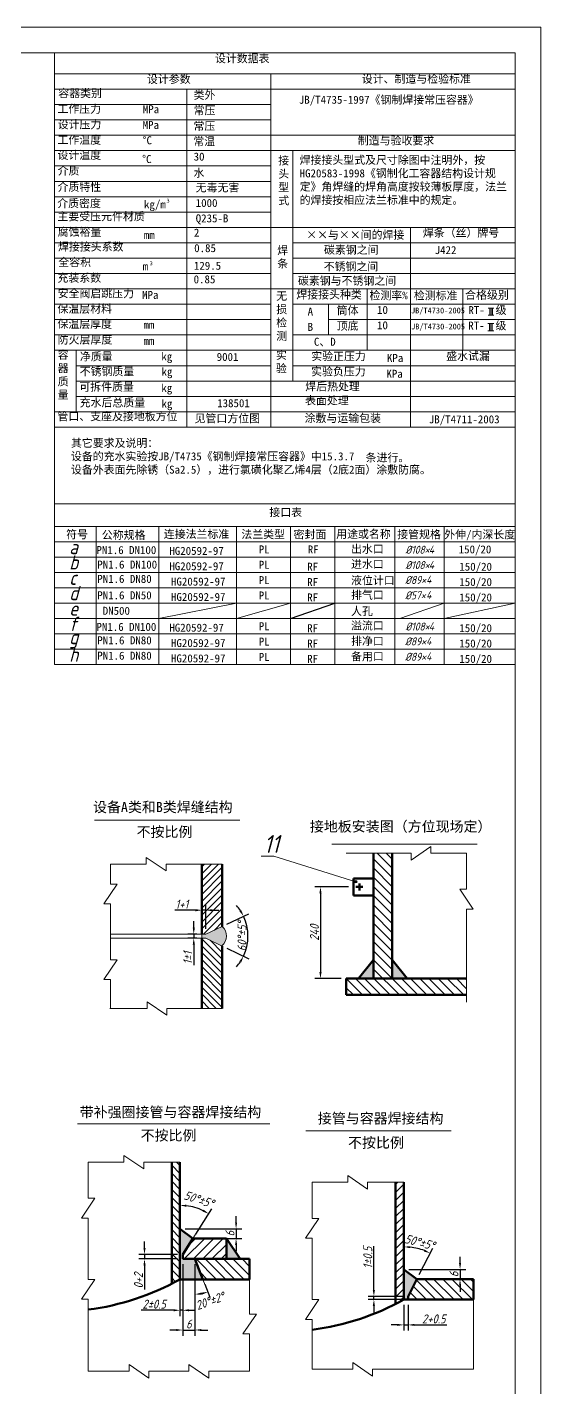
# Model space of a CAD drawing. Header units: millimetres. Extents: x -11680 to 200, y -200 to 16620.
# Drawn here: x -3813 to 200, y 5991 to 16620 of the extents above; entities that cross this region are included whole.
import ezdxf

# ---------------------------------------------------------------- set-up
doc = ezdxf.new("R2010")
doc.units = ezdxf.units.MM
doc.linetypes.add('ACAD_ISO04W100', pattern=[30, 24, -3, 0, -3])
for name, color, linetype, lineweight in [('标注', 7, 'Continuous', 18), ('粗实线', 4, 'Continuous', 70), ('细实线', 7, 'Continuous', 18)]:
    doc.layers.add(name, color=color, linetype=linetype, lineweight=lineweight)
doc.layers.add('点划线', color=1, linetype='ACAD_ISO04W100')
doc.styles.add('GB', font='gbeitc.shx', dxfattribs={"bigfont": 'gbcbig.shx'})
doc.styles.get("Standard").update_dxf_attribs({"font": 'SIMFANG.TTF'})
doc.dimstyles.new('GB$0', dxfattribs={"dimscale": 20, "dimtxt": 3.5, "dimasz": 2.5, "dimexe": 2.25, "dimexo": 2, "dimtad": 1, "dimdec": 0, "dimtxsty": 'GB', "dimcen": 2.5, "dimadec": 0, "dimazin": 0, "dimtfac": 1, "dimtdec": 0, "dimtmove": 0, "dimatfit": 3, "dimfxl": 0, "dimarcsym": 0})
doc.dimstyles.new('GB$2', dxfattribs={"dimscale": 20, "dimtxt": 3.5, "dimasz": 2.5, "dimexe": 2.25, "dimexo": 2, "dimtad": 1, "dimdec": 0, "dimtxsty": 'GB', "dimcen": 2.5, "dimadec": 0, "dimazin": 0, "dimtfac": 1, "dimtdec": 0, "dimtmove": 0, "dimatfit": 3, "dimfxl": 0, "dimarcsym": 0})

# ---------------------------------------------------------------- blocks, each defined once
blk = doc.blocks.new('HGCAD#HGTFTK~A1Z~HGCAD图框')
at = {"layer": '细实线', "color": 7}
blk.add_lwpolyline([(10, -10), (-584, -10), (-584, 831), (10, 831)], close=True, dxfattribs=at)
at = {"layer": '细实线', "color": 2}
blk.add_lwpolyline([(0, 0), (-559, 0), (-559, 821), (0, 821)], close=True, dxfattribs=at)
blk = doc.blocks.new('*D39')
at = {"layer": 'Defpoints', "color": 0}
for p in [(-2417, 9722), (-2449, 9535), (-2417, 9535)]:
    blk.add_point(p, dxfattribs=at)
at = {"layer": '标注', "color": 0, "lineweight": -2}
for p, q in [((-2499, 9722), (-2660, 9722)), ((-2449, 9575), (-2449, 9767)), ((-2417, 9722), (-2449, 9722)), ((-2417, 9575), (-2417, 9767)), ((-2367, 9722), (-2317, 9722))]:
    blk.add_line(p, q, dxfattribs=at)
at = {"layer": '标注', "color": 0}
for points in [[(-2499, 9730), (-2499, 9713), (-2449, 9722)], [(-2367, 9730), (-2367, 9713), (-2417, 9722)]]:
    blk.add_solid(points, dxfattribs=at)
at = {"layer": '标注', "color": 0, "insert": (-2605, 9769), "char_height": 70, "attachment_point": 5, "style": 'GB'}
blk.add_mtext('1+1', dxfattribs=at)
blk = doc.blocks.new('*D40')
at = {"layer": 'Defpoints', "color": 0}
for p in [(-2512, 9503), (-2449, 9535), (-2449, 9503)]:
    blk.add_point(p, dxfattribs=at)
at = {"layer": '标注', "color": 0, "lineweight": -2}
for p, q in [((-2512, 9585), (-2512, 9635)), ((-2489, 9535), (-2557, 9535)), ((-2489, 9503), (-2557, 9503)), ((-2512, 9535), (-2512, 9503)), ((-2512, 9453), (-2512, 9293))]:
    blk.add_line(p, q, dxfattribs=at)
at = {"layer": '标注', "color": 0}
for points in [[(-2520, 9585), (-2503, 9585), (-2512, 9535)], [(-2520, 9453), (-2503, 9453), (-2512, 9503)]]:
    blk.add_solid(points, dxfattribs=at)
at = {"layer": '标注', "color": 0, "insert": (-2559, 9348), "char_height": 70, "attachment_point": 5, "rotation": 90, "style": 'GB'}
blk.add_mtext('1%%P1', dxfattribs=at)
blk = doc.blocks.new('*D41')
at = {"layer": 'Defpoints', "color": 0}
for p in [(-2289, 9596), (-2417, 9535), (-2417, 9503), (-2092, 9465), (-2289, 9442)]:
    blk.add_point(p, dxfattribs=at)
at = {"layer": '标注', "color": 0, "lineweight": -2}
for p, q in [((-2253, 9613), (-2082, 9694)), ((-2253, 9424), (-2082, 9343))]:
    blk.add_line(p, q, dxfattribs=at)
for start, end in [(33.3695, 41.2729), (334.534, 25.466), (318.7271, 326.6305)]:
    blk.add_arc((-2451, 9519), 363, start, end, dxfattribs=at)
at = {"layer": '标注', "color": 0}
for points in [[(-2140, 9722), (-2155, 9714), (-2123, 9675)], [(-2155, 9323), (-2140, 9315), (-2123, 9363)]]:
    blk.add_solid(points, dxfattribs=at)
at = {"layer": '标注', "color": 0, "insert": (-2135, 9519), "char_height": 70, "attachment_point": 5, "rotation": 90, "style": 'GB'}
blk.add_mtext('60%%d%%p5%%D', dxfattribs=at)
blk = doc.blocks.new('*D42')
at = {"layer": 'Defpoints', "color": 0}
for p in [(-870, 6915), (-768, 6840), (-431, 6840)]:
    blk.add_point(p, dxfattribs=at)
at = {"layer": '标注', "color": 0, "lineweight": -2}
for p, q in [((-830, 6915), (-386, 6915)), ((-431, 6965), (-431, 7015)), ((-431, 6915), (-431, 6840)), ((-728, 6840), (-386, 6840)), ((-431, 6790), (-431, 6740))]:
    blk.add_line(p, q, dxfattribs=at)
at = {"layer": '标注', "color": 0}
for points in [[(-439, 6965), (-423, 6965), (-431, 6915)], [(-439, 6790), (-423, 6790), (-431, 6840)]]:
    blk.add_solid(points, dxfattribs=at)
at = {"layer": '标注', "color": 0, "insert": (-479, 6877), "char_height": 70, "attachment_point": 5, "rotation": 90, "style": 'GB'}
blk.add_mtext('6', dxfattribs=at)
blk = doc.blocks.new('*D43')
at = {"layer": 'Defpoints', "color": 0}
for p in [(-870, 6680), (-837, 6680), (-837, 6482)]:
    blk.add_point(p, dxfattribs=at)
at = {"layer": '标注', "color": 0, "lineweight": -2}
for p, q in [((-870, 6640), (-870, 6437)), ((-837, 6640), (-837, 6437)), ((-920, 6482), (-970, 6482)), ((-870, 6482), (-837, 6482)), ((-787, 6482), (-535, 6482))]:
    blk.add_line(p, q, dxfattribs=at)
at = {"layer": '标注', "color": 0}
for points in [[(-920, 6490), (-920, 6474), (-870, 6482)], [(-787, 6490), (-787, 6474), (-837, 6482)]]:
    blk.add_solid(points, dxfattribs=at)
at = {"layer": '标注', "color": 0, "insert": (-636, 6529), "char_height": 70, "attachment_point": 5, "style": 'GB'}
blk.add_mtext('2+0.5', dxfattribs=at)
blk = doc.blocks.new('*D44')
at = {"layer": 'Defpoints', "color": 0}
for p in [(-1104, 6705), (-837, 6705), (-837, 6680)]:
    blk.add_point(p, dxfattribs=at)
at = {"layer": '标注', "color": 0, "lineweight": -2}
for p, q in [((-1104, 6755), (-1104, 7096)), ((-877, 6705), (-1149, 6705)), ((-1104, 6680), (-1104, 6705)), ((-877, 6680), (-1149, 6680)), ((-1104, 6630), (-1104, 6580))]:
    blk.add_line(p, q, dxfattribs=at)
at = {"layer": '标注', "color": 0}
for points in [[(-1113, 6755), (-1096, 6755), (-1104, 6705)], [(-1113, 6630), (-1096, 6630), (-1104, 6680)]]:
    blk.add_solid(points, dxfattribs=at)
at = {"layer": '标注', "color": 0, "insert": (-1152, 7007), "char_height": 70, "attachment_point": 5, "rotation": 90, "style": 'GB'}
blk.add_mtext('1%%p0.5', dxfattribs=at)
blk = doc.blocks.new('*D45')
at = {"layer": 'Defpoints', "color": 0}
for p in [(-870, 7597), (-799, 7086), (-768, 6840), (-837, 6705), (-870, 6680)]:
    blk.add_point(p, dxfattribs=at)
at = {"layer": '标注', "color": 0, "lineweight": -2}
blk.add_line((-750, 6876), (-643, 7082), dxfattribs=at)
blk.add_arc((-870, 6641), 451, 69.1199, 83.6415, dxfattribs=at)
at = {"layer": '标注', "color": 0}
for points in [[(-821, 7081), (-820, 7097), (-870, 7092)], [(-706, 7070), (-713, 7055), (-664, 7042)]]:
    blk.add_solid(points, dxfattribs=at)
at = {"layer": '标注', "color": 0, "insert": (-746, 7128), "char_height": 70, "attachment_point": 5, "rotation": 345.7297, "style": 'GB'}
blk.add_mtext('50%%d%%p5%%D', dxfattribs=at)
blk = doc.blocks.new('*D46')
at = {"layer": 'Defpoints', "color": 0}
for p in [(-2620, 6997), (-2598, 6997), (-2620, 6596)]:
    blk.add_point(p, dxfattribs=at)
at = {"layer": '标注', "color": 0, "lineweight": -2}
for p, q in [((-2620, 6957), (-2620, 6551)), ((-2598, 6957), (-2598, 6551)), ((-2670, 6596), (-2922, 6596)), ((-2598, 6596), (-2620, 6596)), ((-2548, 6596), (-2498, 6596))]:
    blk.add_line(p, q, dxfattribs=at)
at = {"layer": '标注', "color": 0}
for points in [[(-2670, 6605), (-2670, 6588), (-2620, 6596)], [(-2548, 6605), (-2548, 6588), (-2598, 6596)]]:
    blk.add_solid(points, dxfattribs=at)
at = {"layer": '标注', "color": 0, "insert": (-2821, 6644), "char_height": 70, "attachment_point": 5, "style": 'GB'}
blk.add_mtext('2%%p0.5', dxfattribs=at)
blk = doc.blocks.new('*D47')
at = {"layer": 'Defpoints', "color": 0}
for p in [(-2598, 6997), (-2503, 6997), (-2503, 6442)]:
    blk.add_point(p, dxfattribs=at)
at = {"layer": '标注', "color": 0, "lineweight": -2}
for p, q in [((-2598, 6957), (-2598, 6397)), ((-2503, 6957), (-2503, 6397)), ((-2648, 6442), (-2698, 6442)), ((-2598, 6442), (-2503, 6442)), ((-2453, 6442), (-2403, 6442))]:
    blk.add_line(p, q, dxfattribs=at)
at = {"layer": '标注', "color": 0}
for points in [[(-2648, 6450), (-2648, 6434), (-2598, 6442)], [(-2453, 6450), (-2453, 6434), (-2503, 6442)]]:
    blk.add_solid(points, dxfattribs=at)
at = {"layer": '标注', "color": 0, "insert": (-2550, 6489), "char_height": 70, "attachment_point": 5, "style": 'GB'}
blk.add_mtext('6', dxfattribs=at)
blk = doc.blocks.new('*D48')
at = {"layer": 'Defpoints', "color": 0}
for p in [(-2620, 7232), (-2518, 7157), (-2181, 7157)]:
    blk.add_point(p, dxfattribs=at)
at = {"layer": '标注', "color": 0, "lineweight": -2}
for p, q in [((-2580, 7232), (-2136, 7232)), ((-2181, 7282), (-2181, 7332)), ((-2181, 7232), (-2181, 7157)), ((-2478, 7157), (-2136, 7157)), ((-2181, 7107), (-2181, 7057))]:
    blk.add_line(p, q, dxfattribs=at)
at = {"layer": '标注', "color": 0}
for points in [[(-2189, 7282), (-2173, 7282), (-2181, 7232)], [(-2189, 7107), (-2173, 7107), (-2181, 7157)]]:
    blk.add_solid(points, dxfattribs=at)
at = {"layer": '标注', "color": 0, "insert": (-2229, 7195), "char_height": 70, "attachment_point": 5, "rotation": 90, "style": 'GB'}
blk.add_mtext('6', dxfattribs=at)
blk = doc.blocks.new('*D36')
at = {"layer": 'Defpoints', "color": 0}
for p in [(-2598, 7033), (-2897, 6997), (-2598, 6997)]:
    blk.add_point(p, dxfattribs=at)
at = {"layer": '标注', "color": 0, "lineweight": -2}
for p, q in [((-2897, 7083), (-2897, 7133)), ((-2638, 7033), (-2942, 7033)), ((-2897, 7033), (-2897, 6997)), ((-2638, 6997), (-2942, 6997)), ((-2897, 6947), (-2897, 6759))]:
    blk.add_line(p, q, dxfattribs=at)
at = {"layer": '标注', "color": 0}
for points in [[(-2905, 7083), (-2888, 7083), (-2897, 7033)], [(-2905, 6947), (-2888, 6947), (-2897, 6997)]]:
    blk.add_solid(points, dxfattribs=at)
at = {"layer": '标注', "color": 0, "insert": (-2944, 6828), "char_height": 70, "attachment_point": 5, "rotation": 90, "style": 'GB'}
blk.add_mtext('0+2', dxfattribs=at)
blk = doc.blocks.new('*D37')
at = {"layer": 'Defpoints', "color": 0}
for p in [(-2620, 7754), (-2541, 7409), (-2518, 7157), (-2598, 7033), (-2620, 6837)]:
    blk.add_point(p, dxfattribs=at)
at = {"layer": '标注', "color": 0, "lineweight": -2}
blk.add_line((-2496, 7191), (-2370, 7388), dxfattribs=at)
blk.add_arc((-2620, 6997), 419, 64.2348, 83.155, dxfattribs=at)
at = {"layer": '标注', "color": 0}
for points in [[(-2571, 7405), (-2570, 7421), (-2620, 7416)], [(-2434, 7382), (-2442, 7367), (-2395, 7350)]]:
    blk.add_solid(points, dxfattribs=at)
at = {"layer": '标注', "color": 0, "insert": (-2472, 7463), "char_height": 70, "attachment_point": 5, "rotation": 342.3201, "style": 'GB'}
blk.add_mtext('50%%d%%p5%%d', dxfattribs=at)
blk = doc.blocks.new('*D38')
at = {"layer": 'Defpoints', "color": 0}
for p in [(-2503, 6997), (-2503, 6997), (-2440, 6837), (-2503, 6785), (-2468, 6723)]:
    blk.add_point(p, dxfattribs=at)
at = {"layer": '标注', "color": 0, "lineweight": -2}
for p, q in [((-2503, 6745), (-2503, 6676)), ((-2425, 6800), (-2385, 6698))]:
    blk.add_line(p, q, dxfattribs=at)
blk.add_arc((-2503, 6997), 276, 280.3758, 281.2177, dxfattribs=at)
at = {"layer": '标注', "color": 0}
for points in [[(-2453, 6717), (-2454, 6734), (-2503, 6721)], [(-2452, 6734), (-2447, 6718), (-2401, 6740)]]:
    blk.add_solid(points, dxfattribs=at)
at = {"layer": '标注', "color": 0, "insert": (-2384, 6669), "char_height": 70, "attachment_point": 5, "rotation": 19.9336, "style": 'GB'}
blk.add_mtext('20%%d%%p2%%D', dxfattribs=at)
blk = doc.blocks.new('*D49')
at = {"layer": 'Defpoints', "color": 0}
for p in [(-1262, 9904), (-1522, 9188), (-1320, 9188)]:
    blk.add_point(p, dxfattribs=at)
at = {"layer": '标注', "color": 0, "lineweight": -2}
for p, q in [((-1302, 9904), (-1567, 9904)), ((-1522, 9854), (-1522, 9238)), ((-1360, 9188), (-1567, 9188))]:
    blk.add_line(p, q, dxfattribs=at)
at = {"layer": '标注', "color": 0}
for points in [[(-1530, 9854), (-1513, 9854), (-1522, 9904)], [(-1530, 9238), (-1513, 9238), (-1522, 9188)]]:
    blk.add_solid(points, dxfattribs=at)
at = {"layer": '标注', "color": 0, "insert": (-1569, 9546), "char_height": 70, "attachment_point": 5, "rotation": 90, "style": 'GB'}
blk.add_mtext('240', dxfattribs=at)

msp = doc.modelspace()

# ---------------------------------------------------------------- hatches: boundary and pattern name
h = msp.add_hatch()
h.set_pattern_fill('ANSI31', color=256, scale=16, angle=90, style=0)
h.set_pattern_definition([(135, (13415.753, 80374.304), (-35.921024, -35.921024), [])])
h.paths.add_polyline_path([(-960.7, 10168), (-1107.1, 10168), (-1107.1, 9187.7), (-960.7, 9187.7)])
h.paths.add_polyline_path([(-1319.9, 9187.7), (-1319.9, 9059.7), (-379.3, 9059.7), (-379.3, 9187.7)])
h = msp.add_hatch(color=256)
h.paths.add_polyline_path([(-1107.1, 9334.5), (-1224.1, 9187.7), (-1107.1, 9187.7)])
h.paths.add_polyline_path([(-960.7, 9187.7), (-843.7, 9187.7), (-960.7, 9334.5)])
h = msp.add_hatch()
h.set_pattern_fill('ANSI31', color=256, scale=14, angle=90, style=0)
h.set_pattern_definition([(135, (16724.486, 75950.18), (-31.430896, -31.430896), [])])
h.paths.add_polyline_path([(-2684.3, 6803.2, 0.0090551), (-2620.3, 6837.3), (-2620.3, 7754.3), (-2684.3, 7754.3)])
h = msp.add_hatch()
h.set_pattern_fill('ANSI31', color=256, scale=14, style=0)
h.set_pattern_definition([(45, (16085.18, 75894.25), (-31.430896, 31.430896), [])])
h.paths.add_polyline_path([(-934.2, 6645.8, 0.0090551), (-870.2, 6679.9), (-870.2, 7596.9), (-934.2, 7596.9)])
h = msp.add_hatch()
h.set_pattern_fill('ANSI31', color=256, scale=16, style=0)
h.set_pattern_definition([(45, (16724.486, 75950.18), (-35.921024, 35.921024), [])])
h.paths.add_polyline_path([(-2256.1, 6997.3), (-2256.1, 7157.3), (-2517.9, 7157.3), (-2597.6, 7032.7), (-2597.6, 6997.3)])
msp.add_hatch(color=256).paths.add_polyline_path([(-2256.1, 7157.3), (-2256.1, 6997.3), (-2149.8, 6997.3)])
at = {"layer": '标注', "ltscale": 0.5}
h = msp.add_hatch(dxfattribs=at)
h.set_pattern_fill('ANSI31', color=256, scale=12, style=0)
h.set_pattern_definition([(45, (-8791.533, 484.815), (-26.94077, 26.94077), [])])
h.paths.add_polyline_path([(-2417, 9534.7), (-2289, 9595.6), (-2289, 10082.3), (-2449, 10082.3), (-2449, 9534.7)])
h.paths.add_polyline_path([(-2665, 9821.5), (-2544, 9821.5), (-2544, 9716.5), (-2665, 9716.5)], flags=9)
at = {"layer": '标注'}
for points in [[(-2289, 9595.6), (-2417, 9534.7), (-2449, 9534.7), (-2449, 9502.7), (-2417, 9502.7), (-2292.2, 9443.2, 0.4502511)], [(-767.9, 6839.9), (-870.2, 6914.8), (-870.2, 6679.9), (-837.5, 6679.9), (-837.5, 6704.7)]]:
    msp.add_hatch(color=256, dxfattribs=at).paths.add_polyline_path(points)
at = {"layer": '标注', "ltscale": 0.5}
h = msp.add_hatch(dxfattribs=at)
h.set_pattern_fill('ANSI31', color=256, scale=12, angle=90, style=0)
h.set_pattern_definition([(135, (-8791.533, 484.815), (-26.94077, -26.94077), [])])
h.paths.add_polyline_path([(-2449, 8955), (-2289, 8955), (-2289, 9441.7), (-2417, 9502.7), (-2449, 9502.7)])
at = {"layer": '标注'}
h = msp.add_hatch(color=256, dxfattribs=at)
h.paths.add_polyline_path([(-2503.1, 6997.3), (-2597.6, 6997.3), (-2597.6, 7032.7), (-2517.9, 7157.3), (-2620.3, 7232.1), (-2620.3, 6837.3), (-2439.7, 6837.3)])
h.paths.add_polyline_path([(-2256.1, 7121.2), (-2256.1, 6997.3), (-2149.8, 6997.3)])
h = msp.add_hatch(dxfattribs=at)
h.set_pattern_fill('ANSI31', color=256, scale=16, angle=90, style=0)
h.set_pattern_definition([(135, (-2861.55, 8083.19), (-35.921, -35.921), [])])
h.paths.add_polyline_path([(-2076.3, 6997.3), (-2503.1, 6997.3), (-2439.7, 6837.3), (-2076.3, 6837.3)])
at = {"layer": '细实线'}
msp.add_hatch(color=256, dxfattribs=at).paths.add_polyline_path([(-1256.1, 9944.7, 1), (-1236.1, 9944.7, 1)])

# ---------------------------------------------------------------- linework, layer by layer
msp.add_line((-1754.7, 12000.2), (-1409, 12120.2))
at = {"layer": '标注'}
for p, q in [((-3600, 13736.8), (-3600, 16420)), ((-3600, 16255.8), (0, 16255.8)), ((-1908.8, 16255.8), (-1908.8, 13495.8)), ((-3600, 16135.8), (0, 16135.8)), ((-2566.9, 13736.8), (-2566.9, 16135.8)), ((-3600, 16015.8), (-1908.8, 16015.8)), ((-3600, 16015.8), (-1908.8, 16015.8)), ((-3600, 16015.8), (-1908.8, 16015.8)), ((-3600, 16015.8), (-1908.8, 16015.8)), ((-3600, 15895.8), (-1908.8, 15895.8)), ((-3600, 15775.8), (-1629.5, 15775.8)), ((-3600, 15775.8), (-1629.5, 15775.8)), ((-3600, 15775.8), (0, 15775.8)), ((-3600, 15655.8), (0, 15655.8)), ((-1738.3, 15655.8), (-1738.3, 13855.8)), ((-3600, 15535.8), (-1908.8, 15535.8)), ((-3600, 15415.8), (-1908.8, 15415.8)), ((-3600, 15295.8), (-1908.8, 15295.8)), ((-3600, 15175.8), (-1908.8, 15175.8)), ((-3600, 15055.8), (0, 15055.8)), ((-818.8, 13495.8), (-818.8, 15055.8)), ((-3600, 14935.8), (-1908.8, 14935.8)), ((-3600, 14935.8), (-1908.8, 14935.8)), ((-3600, 14935.8), (-1908.8, 14935.8)), ((-3600, 14935.8), (-1908.8, 14935.8)), ((-1738.3, 14935.8), (0, 14935.8)), ((-1738.3, 14935.8), (0, 14935.8)), ((-1738.3, 14935.8), (0, 14935.8)), ((-1738.3, 14935.8), (0, 14935.8)), ((-3600, 14815.8), (-1908.8, 14815.8)), ((-1738.3, 14815.8), (0, 14815.8)), ((-3600, 14695.8), (-1908.8, 14695.8)), ((-3600, 14695.8), (-1908.8, 14695.8)), ((-3600, 14695.8), (-1908.8, 14695.8)), ((-3600, 14695.8), (-1908.8, 14695.8)), ((-1738.3, 14695.8), (0, 14695.8)), ((-1738.3, 14695.8), (0, 14695.8)), ((-1738.3, 14695.8), (0, 14695.8)), ((-1738.3, 14695.8), (0, 14695.8)), ((-3600, 14575.8), (-1800, 14575.8)), ((-1800, 14575.8), (0, 14575.8)), ((-1156.7, 14575.8), (-1156.7, 14095.8)), ((-409.1, 14575.8), (-409.1, 14095.8)), ((-3600, 14455.8), (-1908.8, 14455.8)), ((-3600, 14455.8), (-1908.8, 14455.8)), ((-3600, 14455.8), (-1908.8, 14455.8)), ((-1738.3, 14455.8), (0, 14455.8)), ((-1629.5, 14455.8), (0, 14455.8)), ((-1629.5, 14455.8), (0, 14455.8)), ((-1459.2, 14455.8), (-1459.2, 14215.8)), ((-211.9, 14425.9), (-166.2, 14425.9)), ((-211.9, 14370), (-166.2, 14370)), ((-199.4, 14425.9), (-199.4, 14370)), ((-189, 14425.9), (-189, 14370)), ((-178.6, 14425.9), (-178.6, 14370)), ((-3600, 14335.8), (-1908.8, 14335.8)), ((-1459.2, 14335.8), (0, 14335.8)), ((-213, 14305), (-167.3, 14305)), ((-213, 14249.1), (-167.3, 14249.1)), ((-200.6, 14305), (-200.6, 14249.1)), ((-190.2, 14305), (-190.2, 14249.1)), ((-179.7, 14305), (-179.7, 14249.1)), ((-3600, 14215.8), (-1908.8, 14215.8)), ((-1738.3, 14215.8), (0, 14215.8)), ((-3600, 14095.8), (0, 14095.8)), ((-3429.5, 14095.8), (-3429.5, 13615.8)), ((-3429.5, 13975.8), (-1908.8, 13975.8)), ((-1738.3, 13975.8), (0, 13975.8)), ((-3600, 12896.8), (-3600, 13855.8)), ((-3429.5, 13855.8), (-1800, 13855.8)), ((-2566.9, 13495.8), (-2566.9, 13856.8)), ((-1800, 13855.8), (0, 13855.8)), ((-3429.5, 13735.8), (0, 13735.8)), ((-3600, 13615.8), (-1800, 13615.8)), ((-3600, 13615.8), (-1800, 13615.8)), ((-3600, 13615.8), (-1800, 13615.8)), ((-1800, 13615.8), (0, 13615.8)), ((-1800, 13615.8), (0, 13615.8)), ((-1800, 13615.8), (0, 13615.8)), ((-3600, 13495.8), (-1800, 13495.8)), ((-1800, 13495.8), (0, 13495.8)), ((-3600, 12896.8), (0, 12896.8)), ((-3600, 12896.8), (0, 12896.8)), ((-3600, 12480.2), (-3600, 12896.8)), ((-3600, 12720.2), (0, 12720.2)), ((-3275.4, 12720.2), (-3275.4, 12480.2)), ((-2784.2, 12720.2), (-2784.2, 12480.2)), ((-2178, 12720.2), (-2178, 12480.2)), ((-1754.7, 12720.2), (-1754.7, 12480.2)), ((-1409, 12720.2), (-1409, 12480.2)), ((-940.6, 12720.2), (-940.6, 12480.2)), ((-555.5, 12720.2), (-555.5, 12480.2)), ((-3600, 12600.2), (0, 12600.2)), ((-3600, 11640.2), (-3600, 12480.2)), ((-3600, 12480.2), (0, 12480.2)), ((-3600, 12480.2), (0, 12480.2)), ((-3600, 12480.2), (0, 12480.2)), ((-3600, 12480.2), (0, 12480.2)), ((-3600, 12480.2), (0, 12480.2)), ((-3275.4, 12480.2), (-3275.4, 11640.2)), ((-2784.2, 12480.2), (-2784.2, 11640.2)), ((-2178, 12480.2), (-2178, 11640.2)), ((-1754.7, 12480.2), (-1754.7, 11640.2)), ((-1409, 12480.2), (-1409, 11640.2)), ((-940.6, 12480.2), (-940.6, 11640.2)), ((-555.5, 12480.2), (-555.5, 11640.2)), ((-3600, 12360.2), (0, 12360.2)), ((-3600, 12240.2), (0, 12240.2)), ((-3600, 12120.2), (0, 12120.2)), ((-2784.2, 12000.2), (-2178, 12120.2)), ((-2178, 12000.2), (-1754.7, 12120.2)), ((-901.5, 12000.2), (-555.5, 12120.2)), ((-555.5, 12000.2), (0, 12120.2)), ((-3600, 12000.2), (0, 12000.2)), ((-3600, 12000.2), (0, 12000.2)), ((-1011.9, 12000.2), (-1011.9, 12001.2)), ((-3600, 11880.2), (0, 11880.2)), ((-3600, 11760.2), (0, 11760.2)), ((-3600, 11640.2), (0, 11640.2)), ((-3288, 10425.5), (-2152.1, 10425.5)), ((-1432.3, 10237.3), (-296.3, 10237.3)), ((-814.1, 10113.9), (-659.5, 10219.7)), ((-659.5, 10219.7), (-659.5, 10168)), ((-2728.6, 10028.2), (-2883.1, 10134)), ((-2883.1, 10134), (-2883.1, 10082.3)), ((-1321.9, 10168), (-814.1, 10168)), ((-814.1, 10168), (-814.1, 10113.9)), ((-659.5, 10168), (-379.3, 10168)), ((-379.3, 10168), (-379.3, 9885.4)), ((-2883.1, 10082.3), (-3163.4, 10082.3)), ((-3163.4, 10082.3), (-3163.4, 9926.3)), ((-3163.4, 10082.3), (-3163.4, 9926.3)), ((-2289, 10082.3), (-2728.6, 10082.3)), ((-2728.6, 10082.3), (-2728.6, 10028.2)), ((-3109.2, 9926.3), (-3215, 9771.7)), ((-3163.4, 9926.3), (-3109.2, 9926.3)), ((-379.3, 9885.4), (-433.4, 9885.4)), ((-433.4, 9885.4), (-327.6, 9730.8)), ((-3215, 9771.7), (-3163.4, 9771.7)), ((-3163.4, 9771.7), (-3163.4, 9496.9)), ((-3163.4, 9703.4), (-3163.4, 9503.2)), ((-327.6, 9730.8), (-379.3, 9730.8)), ((-379.3, 9730.8), (-379.3, 9450.6)), ((-2417, 9534.7), (-2289, 9595.6)), ((-2449, 9534.7), (-3163.4, 9534.7)), ((-2449, 9502.7), (-3163.4, 9502.7)), ((-3163.4, 9496.9), (-3163.4, 9333.8)), ((-2449, 9534.7), (-2417, 9534.7)), ((-2449, 9534.7), (-2449, 9502.7)), ((-2449, 9502.7), (-2417, 9502.7)), ((-2417, 9502.7), (-2289, 9441.7)), ((-379.3, 9450.6), (-379.3, 9003.2)), ((-3109.2, 9333.8), (-3215, 9179.3)), ((-3163.4, 9348.7), (-3163.4, 9333.8)), ((-3163.4, 9333.8), (-3109.2, 9333.8)), ((-3215, 9179.3), (-3163.4, 9179.3)), ((-3163.4, 9179.3), (-3163.4, 8955)), ((-2876.9, 8955), (-3166.4, 8955)), ((-2722.4, 8900.9), (-2876.9, 9006.7)), ((-2876.9, 9006.7), (-2876.9, 8955)), ((-2369, 8955), (-2722.4, 8955)), ((-2722.4, 8955), (-2722.4, 8900.9)), ((-2289, 8955), (-2449, 8955)), ((-3421.2, 8054.1), (-1917.8, 8054.1)), ((-1635.5, 7997.4), (-499.5, 7997.4)), ((-2903, 7700.1), (-3057.5, 7805.9)), ((-3057.5, 7805.9), (-3057.5, 7754.3)), ((-3057.5, 7754.3), (-3337.7, 7754.3)), ((-3337.7, 7754.3), (-3337.7, 7471.6)), ((-2620.3, 7754.3), (-2903, 7754.3)), ((-2903, 7754.3), (-2903, 7700.1)), ((-1307.4, 7596.9), (-1587.7, 7596.9)), ((-1587.7, 7596.9), (-1587.7, 7314.3)), ((-1152.9, 7542.8), (-1307.4, 7648.6)), ((-1307.4, 7648.6), (-1307.4, 7596.9)), ((-870.2, 7596.9), (-1152.9, 7596.9)), ((-1152.9, 7596.9), (-1152.9, 7542.8)), ((-3283.6, 7471.6), (-3389.4, 7317.1)), ((-3337.7, 7471.6), (-3283.6, 7471.6)), ((-3389.4, 7317.1), (-3337.7, 7317.1)), ((-3337.7, 7317.1), (-3337.7, 7036.8)), ((-1533.5, 7314.3), (-1639.3, 7159.7)), ((-1587.7, 7314.3), (-1533.5, 7314.3)), ((-2492.1, 7197.7), (-2517.9, 7157.3)), ((-1639.3, 7159.7), (-1587.7, 7159.7)), ((-1587.7, 7159.7), (-1587.7, 6879.5)), ((-3337.7, 7036.8), (-3337.7, 6836.7)), ((-3283.6, 6836.7), (-3389.4, 6682.1)), ((-3337.7, 6836.7), (-3283.6, 6836.7)), ((-2439.7, 6837.3), (-2422.1, 6792.6)), ((-2076.3, 6837.3), (-2076.3, 6565.8)), ((-2076.3, 6837.3), (-2076.3, 6565.8)), ((-1587.7, 6879.5), (-1587.7, 6679.4)), ((-621.3, 6679.9), (-772.4, 6831.1)), ((-549.5, 6679.9), (-709.5, 6839.9)), ((-477.6, 6679.9), (-637.6, 6839.9)), ((-405.8, 6679.9), (-565.8, 6839.9)), ((-334, 6679.9), (-494, 6839.9)), ((-326.2, 6744.1), (-422.1, 6839.9)), ((-326.2, 6815.9), (-350.3, 6839.9)), ((-765, 6679.9), (-821.3, 6736.2)), ((-693.2, 6679.9), (-796.9, 6783.6)), ((-3389.4, 6682.1), (-3337.7, 6682.1)), ((-3337.7, 6682.1), (-3337.7, 6119.8)), ((-1533.5, 6679.4), (-1639.3, 6524.8)), ((-1587.7, 6679.4), (-1533.5, 6679.4)), ((-836.8, 6679.9), (-837.5, 6680.6)), ((-326.2, 6679.9), (-326.2, 6136.9)), ((-2022.2, 6565.8), (-2128, 6411.2)), ((-2076.3, 6565.8), (-2022.2, 6565.8)), ((-1639.3, 6524.8), (-1587.7, 6524.8)), ((-1587.7, 6524.8), (-1587.7, 6136.9)), ((-2128, 6411.2), (-2076.3, 6411.2)), ((-2076.3, 6411.2), (-2076.3, 6294.2)), ((-2076.3, 6400.1), (-2076.3, 6119.8)), ((-3016.7, 6171.5), (-3016.7, 6119.8)), ((-2862.2, 6065.7), (-3016.7, 6171.5)), ((-2549.6, 6171.5), (-2549.6, 6119.8)), ((-2395, 6065.7), (-2549.6, 6171.5)), ((-1114.3, 6082.8), (-1268.9, 6188.6)), ((-1268.9, 6188.6), (-1268.9, 6136.9)), ((-3016.7, 6119.8), (-3337.7, 6119.8)), ((-2549.6, 6119.8), (-2862.2, 6119.8)), ((-2862.2, 6119.8), (-2862.2, 6065.7)), ((-2076.3, 6119.8), (-2395, 6119.8)), ((-2395, 6119.8), (-2395, 6065.7)), ((-1268.9, 6136.9), (-1587.7, 6136.9)), ((-645, 6136.9), (-1114.3, 6136.9)), ((-1114.3, 6136.9), (-1114.3, 6082.8)), ((-326.2, 6136.9), (-645, 6136.9))]:
    msp.add_line(p, q, dxfattribs=at)
msp.add_arc((-2358.1, 9520.9), 101.8, 310.30608, 47.26491, dxfattribs=at)
at = {"layer": '粗实线'}
for p, q in [((-1107.1, 10168), (-1107.1, 9187.7)), ((-960.7, 10168), (-960.7, 9187.7)), ((-2449, 9534.7), (-2449, 10082.3)), ((-2289, 9595.6), (-2289, 10082.3)), ((-1262.4, 9904), (-1262.4, 9970.3)), ((-1262.4, 9970.3), (-1107.1, 9970.3)), ((-1262.4, 9904), (-1262.4, 9837.7)), ((-1245, 9904), (-1189.8, 9904)), ((-1217.4, 9904), (-1217.4, 9931)), ((-1217.4, 9904), (-1217.4, 9877)), ((-1262.4, 9837.7), (-1107.1, 9837.7)), ((-2449, 9502.7), (-2449, 8955)), ((-2289, 9441.7), (-2289, 8955)), ((-1107.1, 9334.5), (-1224.1, 9187.7)), ((-960.7, 9334.5), (-843.7, 9187.7)), ((-1319.9, 9187.7), (-379.3, 9187.7)), ((-1319.9, 9187.7), (-1319.9, 9059.7)), ((-1319.9, 9059.7), (-379.3, 9059.7)), ((-2684.3, 7754.3), (-2684.3, 6803.2)), ((-2620.3, 7754.3), (-2620.3, 6837.3)), ((-934.2, 7596.9), (-934.2, 6645.8)), ((-870.2, 7596.9), (-870.2, 6679.9)), ((-2517.9, 7157.3), (-2620.3, 7232.1)), ((-2597.6, 7032.7), (-2517.9, 7157.3)), ((-2517.9, 7157.3), (-2256.1, 7157.3)), ((-2256.1, 7157.3), (-2256.1, 6997.3)), ((-2256.1, 7157.3), (-2149.8, 6997.3)), ((-2597.6, 7032.7), (-2597.6, 6997.3)), ((-2597.6, 6997.3), (-2076.3, 6997.3)), ((-2503.1, 6997.3), (-2439.7, 6837.3)), ((-2076.3, 6997.3), (-2076.3, 6837.3)), ((-767.9, 6839.9), (-870.2, 6914.8)), ((-2620.3, 6837.3), (-2076.3, 6837.3)), ((-837.5, 6704.7), (-767.9, 6839.9)), ((-767.9, 6839.9), (-326.2, 6839.9)), ((-326.2, 6839.9), (-326.2, 6679.9)), ((-837.5, 6704.7), (-837.5, 6679.9)), ((-870.2, 6679.9), (-326.2, 6679.9))]:
    msp.add_line(p, q, dxfattribs=at)
for centre in [(-3593.7, 8587), (-1843.6, 8429.7)]:
    msp.add_arc(centre, 2002.3, 277.34397, 299.08692, dxfattribs=at)
at = {"layer": '细实线'}
for p, q in [((-1885.4, 10143.7), (-1985.4, 10143.7)), ((-1246.1, 9944.7), (-1885.4, 10143.7))]:
    msp.add_line(p, q, dxfattribs=at)
msp.add_circle((-1246.1, 9944.7), 10, dxfattribs=at)

# ---------------------------------------------------------------- block references
at = {"layer": '点划线', "ltscale": 20, "xscale": 20, "yscale": 20, "zscale": 20}
msp.add_blockref('HGCAD#HGTFTK~A1Z~HGCAD图框', (0, 0), dxfattribs=at)

# ---------------------------------------------------------------- texts
at = {"layer": '标注'}
for s, p in [('无毒无害', (-2496.5, 15335.6)), ('1000', (-2496.5, 15215.6)), ('Q235-B', (-2496.5, 15095.6)), ('××与××间的焊接', (-1633.1, 14967)), ('碳素钢之间', (-1494.4, 14849.7)), ('J422', (-629.3, 14847.6)), ('不锈钢之间', (-1496.6, 14719)), ('碳素钢与不锈钢之间', (-1697.7, 14607.8)), ('公称规格', (-3230, 12621.7)), ('连接法兰标准', (-2745.8, 12628.8)), ('法兰类型', (-2139.9, 12627.4)), ('密封面', (-1731.6, 12626.6)), ('用途或名称', (-1399, 12629.2)), ('接管规格', (-921.8, 12626.7)), ('外伸/内深长度', (-554.2, 12625.7)), ('PN1.6 DN100', (-3272.1, 12504)), ('HG20592-97', (-2702.4, 12497.8)), ('PL', (-2003.7, 12509.2)), ('RF', (-1620.9, 12508.8)), ('出水口', (-1282.6, 12512.6)), ('150/20', (-441.6, 12509.3)), ('PN1.6 DN100', (-3265.7, 12390.8)), ('HG20592-97', (-2702.4, 12377.8)), ('PL', (-2003.7, 12389.2)), ('进水口', (-1282.6, 12393.6)), ('150/20', (-436.6, 12374.2)), ('PN1.6 DN80', (-3265.7, 12279)), ('PL', (-2003.7, 12269.2)), ('RF', (-1625.2, 12373.7)), ('液位计口', (-1282.6, 12267)), ('HG20592-97', (-2689.5, 12257.8)), ('RF', (-1625.2, 12253.7)), ('排气口', (-1282.6, 12153.1)), ('150/20', (-436.6, 12254.2)), ('PN1.6 DN50', (-3265.7, 12150.8)), ('HG20592-97', (-2689.5, 12137.8)), ('PL', (-2003.7, 12149.2)), ('RF', (-1625.2, 12133.7)), ('150/20', (-436.6, 12134.2)), (' DN500', (-3265.7, 12029.7)), ('人孔', (-1282.6, 12026.5)), ('PN1.6 DN100', (-3272.1, 11904)), ('HG20592-97', (-2702.4, 11897.8)), ('PL', (-2003.7, 11909.2)), ('RF', (-1625.2, 11893.7)), ('溢流口', (-1282.6, 11913.6)), ('150/20', (-436.6, 11894.2)), ('PN1.6 DN80', (-3265.7, 11799)), ('HG20592-97', (-2689.5, 11777.8)), ('PL', (-2003.7, 11789.2)), ('RF', (-1625.2, 11773.7)), ('排净口', (-1282.6, 11792.6)), ('150/20', (-436.6, 11774.2)), ('PN1.6 DN80', (-3265.7, 11679)), ('HG20592-97', (-2689.5, 11657.8)), ('PL', (-2003.7, 11669.2)), ('RF', (-1625.2, 11653.7)), ('备用口', (-1282.6, 11672.6)), ('150/20', (-436.6, 11654.2))]:
    msp.add_text(s, height=62.5, dxfattribs=at).set_placement(p)
at = {"layer": '标注', "style": 'GB'}
for s, p in [('%%C108×', (-857.3, 12506.5)), ('4', (-674.3, 12508.6)), ('%%C108×', (-857.3, 12386.5)), ('4', (-674.3, 12388.6)), ('%%C89×', (-860.2, 12270.5)), ('4', (-695.7, 12273.8)), ('%%C57×', (-860.2, 12150.5)), ('4', (-695.7, 12153.8)), ('%%C108×', (-857.3, 11906.5)), ('4', (-674.3, 11908.6)), ('%%C89×', (-860.2, 11790.5)), ('4', (-695.7, 11793.8)), ('%%C89×', (-860.2, 11670.5)), ('4', (-695.7, 11673.8))]:
    msp.add_text(s, height=62.5, dxfattribs=at).set_placement(p)
at = {"layer": '标注', "attachment_point": 1}
for s, insert, char_height, width in [('设计数据表 ', (-2346.1, 16407.6), 62.5, 569.361), ('设计参数\\P ', (-2877.2, 16245.9), 62.5, 569.361), ('设计、制造与检验标准', (-1198.9, 16247.7), 62.5, 1423.229), ('容器类别 ', (-3570.6, 16135.3), 62.5, 569.361), ('类外', (-2512.8, 16121.9), 62.5, 569.361), ('JB/T4735-1997《钢制焊接常压容器》', (-1690.6, 16084.5), 62.5, 2400.023), ('工作压力', (-3576.8, 16012.9), 62.5, 569.361), ('MPa', (-2910, 16010.6), 62.5, 569.361), ('常压', (-2512.8, 16001.9), 62.5, 569.361), ('设计压力', (-3574.9, 15891.8), 62.5, 569.361), ('MPa', (-2911.2, 15887.8), 62.5, 569.361), ('常压', (-2513.9, 15879.1), 62.5, 569.361), ('工作温度', (-3576.8, 15771.1), 62.5, 569.361), ('%%DC', (-2912.5, 15768), 62.5, 569.361), ('常温', (-2515.2, 15759.3), 62.5, 569.361), ('制造与验收要求', (-1229.8, 15765.6), 62.5, 1532.926), ('设计温度', (-3576.8, 15652.9), 62.5, 569.361), ('30', (-2512.7, 15640.3), 62.5, 569.361), ('介质', (-3574.9, 15530.3), 62.5, 258.798), ('%%DC', (-2915.9, 15621.3), 62.5, 569.361), ('水', (-2514.2, 15512.8), 62.5, 569.361), ('接头型式', (-1851.2, 15609.6), 62.5, 25.461), ('焊接接头型式及尺寸除图中注明外，按HG20583-1998《钢制化工容器结构设计规定》角焊缝的焊角高度按较薄板厚度，法兰的焊接按相应法兰标准中的规定。', (-1684.4, 15614.1), 62.5, 1633.965), ('介质特性', (-3576.3, 15402.8), 62.5, 569.361), ('介质密度', (-3578.7, 15275.5), 62.5, 569.361), ('kg/m', (-2900.6, 15266.7), 62.5, 569.361), ('3', (-2724.1, 15280.6), 31.2, 284.681), ('主要受压元件材质', (-3576.8, 15172.9), 62.5, 910.558), ('腐蚀裕量', (-3574.9, 15051.8), 62.5, 569.361), ('mm', (-2902.4, 15028.4), 62.5, 569.361), ('2', (-2510.5, 15046.4), 62.5, 569.361), ('焊条（丝）牌号', (-721.7, 15045.8), 62.5, 952.03), ('焊接接头系数', (-3572.6, 14936.4), 62.5, 569.361), ('0.85', (-2508.5, 14925.4), 62.5, 569.361), ('焊条', (-1859.3, 14908.3), 62.5, 57.443), ('全容积', (-3570.6, 14815.3), 62.5, 569.361), ('3', (-2856.4, 14791.3), 31.2, 284.681), ('129.5', (-2510.7, 14787.8), 62.5, 569.361), ('充装系数 ', (-3576.8, 14692.9), 62.5, 569.361), ('m', (-2911.6, 14784), 62.5, 569.361), ('0.85', (-2512.8, 14681.9), 62.5, 569.361), ('安全阀启跳压力', (-3574.9, 14571.8), 62.5, 713.927), ('焊接接头种类', (-1710.3, 14562.1), 62.5, 569.361), ('检测率%', (-1138.5, 14556.4), 62.5, 569.361), ('检测标准', (-791.6, 14555.3), 62.5, 569.361), ('合格级别', (-391, 14559.5), 62.5, 648.774), ('保温层材料', (-3576.8, 14451.1), 62.5, 569.361), ('MPa', (-2915.5, 14559.7), 62.5, 569.361), ('无损检测', (-1867.2, 14551.3), 62.5, 108.546), ('A', (-1621.9, 14430.2), 62.5, 569.361), ('筒体', (-1394.9, 14438.4), 62.5, 569.361), ('10', (-1079.6, 14442.7), 62.5, 569.361), ('JB/T4730-2005', (-814.1, 14429.5), 45.375, 413.356), ('RT-  级', (-365.6, 14441.3), 62.5, 648.774), ('保温层厚度', (-3576.8, 14332.9), 62.5, 569.361), ('mm', (-2905.2, 14326.2), 62.5, 569.361), ('B', (-1621.9, 14310.2), 62.5, 569.361), ('顶底', (-1394.9, 14318.4), 62.5, 569.361), ('10', (-1079.6, 14322.7), 62.5, 569.361), ('JB/T4730-2005', (-813.1, 14304.4), 45.375, 413.356), ('RT-  级', (-366.7, 14320.4), 62.5, 648.774), ('防火层厚度', (-3574.9, 14210.3), 62.5, 569.361), ('mm', (-2905.2, 14200.8), 62.5, 569.361), ('C、D', (-1573.1, 14193.8), 62.5, 569.361), ('容器质量', (-3574.9, 14091.8), 62.5, 25.404), ('净质量', (-3401.5, 14078.4), 62.5, 569.361), ('kg', (-2765, 14079.1), 62.5, 569.361), ('9001', (-2332.5, 14075.3), 62.5, 569.361), ('实验', (-1869.9, 14090.1), 62.5, 11.167), ('实验正压力', (-1593.6, 14080.6), 62.5, 569.361), ('KPa', (-1002.4, 14067.2), 62.5, 569.361), ('盛水试漏', (-539.1, 14081.7), 62.5, 569.361), ('不锈钢质量', (-3403, 13962.6), 62.5, 569.361), ('kg', (-2763.7, 13960.4), 62.5, 569.361), ('实验负压力', (-1594.8, 13960.9), 62.5, 569.361), ('KPa', (-1006.3, 13943.8), 62.5, 569.361), ('可拆件质量', (-3406, 13841.4), 62.5, 569.361), ('kg', (-2765, 13833.3), 62.5, 569.361), ('焊后热处理', (-1640.2, 13844.6), 62.5, 569.361), ('充水后总质量', (-3403, 13718.6), 62.5, 569.361), ('kg', (-2764.1, 13710.2), 62.5, 569.361), ('138501', (-2328.8, 13714.1), 62.5, 569.361), ('表面处理', (-1641.8, 13734.7), 62.5, 569.361), ('管口、支座及接地板方位', (-3576.8, 13611.1), 62.5, 1638.196), ('涂敷与运输包装', (-1645.6, 13597), 62.5, 880.333), ('见管口方位图', (-2505.3, 13595.1), 62.5, 569.361), ('JB/T4711-2003', (-674.7, 13588), 62.5, 569.361), ('其它要求及说明：\\P设备的充水实验按JB/T4735《钢制焊接常压容器》中15.3.7\\P设备外表面先除锈（Sa2.5），进行氯磺化聚乙烯4层（2底2面）涂敷防腐。', (-3471.6, 13403), 62.5, 2892.963), ('条进行。\\P', (-1168.8, 13288.9), 62.5, 6007.795), (' 接口表', (-1963.5, 12861.5), 62.5, 1666.901), ('符号 ', (-3509.1, 12689), 62.5, 258.798), ('设备A类和B类焊缝结构', (-3299.1, 10567.8), 80, 1229.41), ('接地板安装图（方位现场定）', (-1604.2, 10416), 80, 1724.432), ('不按比例', (-2958.6, 10374.1), 80, 590.117), ('带补强圈接管与容器焊接结构', (-3403.1, 8184.8), 80, 1724.432), ('接管与容器焊接结构', (-1542.5, 8135.7), 80, 1724.432), ('不按比例', (-2926.7, 8002.7), 80, 590.117), ('不按比例', (-1306.1, 7946), 80, 590.117)]:
    msp.add_mtext(s, dxfattribs=dict(at, insert=insert, char_height=char_height, width=width))
at = {"layer": '标注', "style": 'GB'}
for s, insert, char_height, width, attachment_point in [('a', (-3484.8, 12559.2), 112, 1163.62, 4), ('b', (-3484.8, 12439.2), 112, 1163.62, 4), ('c', (-3484.8, 12319.2), 112, 1163.62, 4), ('d', (-3484.8, 12199.2), 112, 1163.62, 4), ('e', (-3484.8, 12079.2), 112, 1163.62, 4), ('f', (-3484.8, 11959.2), 112, 1163.62, 4), ('g', (-3484.8, 11839.2), 112, 1163.62, 4), ('h', (-3484.8, 11719.2), 112, 1163.62, 4), ('11', (-1964.6, 10309.3), 140, 192.001, 1)]:
    msp.add_mtext(s, dxfattribs=dict(at, insert=insert, char_height=char_height, width=width, attachment_point=attachment_point))

# ---------------------------------------------------------------- dimensions: what is measured, and where the dimension line sits
at = {"layer": '标注'}
for base, p1, p2, text, picture, middle in [((-1521.7, 9187.7), (-1262.4, 9904), (-1319.9, 9187.7), '240', '*D49', (-1569.2, 9545.8)), ((-2511.8, 9502.7), (-2449, 9534.7), (-2449, 9502.7), '1%%P1', '*D40', (-2559.3, 9347.9)), ((-2896.7, 6997.3), (-2597.6, 7032.7), (-2597.6, 6997.3), '0+2', '*D36', (-2944.2, 6827.9))]:
    dim = msp.add_linear_dim(base=base, p1=p1, p2=p2, angle=90, text=text, dimstyle='GB$0', dxfattribs=at)
    dim.commit()
    dim.dimension.update_dxf_attribs({"geometry": picture, "text_midpoint": middle})
dim = msp.add_linear_dim(base=(-2417, 9721.5), p1=(-2449, 9534.7), p2=(-2417, 9534.7), text='1+1', dimstyle='GB$0', dxfattribs=at)
dim.commit()
dim.dimension.update_dxf_attribs({"geometry": '*D39', "text_midpoint": (-2604.5, 9721.5), "dimtype": 160})
dim = msp.add_angular_dim_2l(base=(-2091.8, 9465.1), line1=((-2417, 9502.7), (-2289, 9441.7)), line2=((-2417, 9534.7), (-2289, 9595.6)), text='60%%d%%p5%%D', dimstyle='GB$2', dxfattribs=at)
dim.commit()
dim.dimension.update_dxf_attribs({"geometry": '*D41', "text_midpoint": (-2135.3, 9518.7)})
for base, line1, line2, text, picture, middle in [((-2541.3, 7408.5), ((-2597.6, 7032.7), (-2517.9, 7157.3)), ((-2620.3, 7754.3), (-2620.3, 6837.3)), '50%%d%%p5%%d', '*D37', (-2471.8, 7463.2)), ((-799.1, 7086.2), ((-870.2, 7596.9), (-870.2, 6679.9)), ((-837.5, 6704.7), (-767.9, 6839.9)), '50%%d%%p5%%D', '*D45', (-746.5, 7127.7)), ((-2468.4, 6723), ((-2503.1, 6997.3), (-2503.1, 6785)), ((-2503.1, 6997.3), (-2439.7, 6837.3)), '20%%d%%p2%%D', '*D38', (-2384, 6669))]:
    dim = msp.add_angular_dim_2l(base=base, line1=line1, line2=line2, text=text, dimstyle='GB$2', override={"dimtmove": 2}, dxfattribs=at)
    dim.commit()
    dim.dimension.update_dxf_attribs({"geometry": picture, "text_midpoint": middle, "dimtype": 162})
for base, p1, p2, text, picture, middle in [((-2181.1, 7157.3), (-2620.3, 7232.1), (-2517.9, 7157.3), '6', '*D48', (-2181.1, 7194.7)), ((-1104.3, 6704.7), (-837.5, 6679.9), (-837.5, 6704.7), '1%%p0.5', '*D44', (-1104.3, 7007.2)), ((-431, 6839.9), (-870.2, 6914.8), (-767.9, 6839.9), '6', '*D42', (-431, 6877.3))]:
    dim = msp.add_linear_dim(base=base, p1=p1, p2=p2, angle=90, text=text, dimstyle='GB$0', dxfattribs=at)
    dim.commit()
    dim.dimension.update_dxf_attribs({"geometry": picture, "text_midpoint": middle, "dimtype": 160})
for base, p1, p2, text, picture, middle in [((-2620.3, 6596.3), (-2597.6, 6997.3), (-2620.3, 6997.3), '2%%p0.5', '*D46', (-2821, 6643.8)), ((-2503.1, 6441.9), (-2597.6, 6997.3), (-2503.1, 6997.3), '6', '*D47', (-2550.3, 6489.4)), ((-837.5, 6482), (-870.2, 6679.9), (-837.5, 6679.9), '2+0.5', '*D43', (-636, 6529.5))]:
    dim = msp.add_linear_dim(base=base, p1=p1, p2=p2, text=text, dimstyle='GB$0', dxfattribs=at)
    dim.commit()
    dim.dimension.update_dxf_attribs({"geometry": picture, "text_midpoint": middle})

doc.saveas('drawing.dxf')
